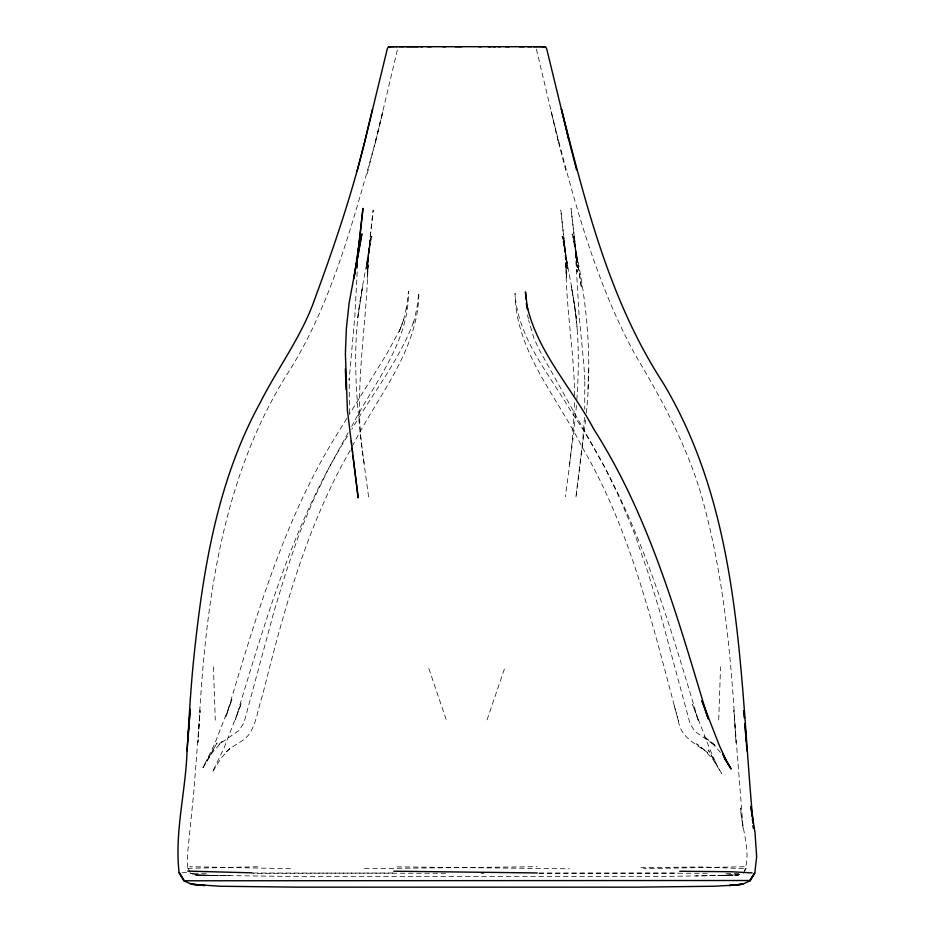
<?xml version="1.0" encoding="UTF-8"?>
<svg xmlns="http://www.w3.org/2000/svg" width="934" height="934" viewBox="0 0 934 934"><rect width="100%" height="100%" fill="white"/><g stroke="black" fill="none" stroke-linecap="round" stroke-linejoin="round"><path stroke-width="0.7" stroke-dasharray="4.67 3.5" d="M586.33 413.073C592.751 352.97 585.922 292.552 572.145 233.92L578.053 264.31L581.532 288.197L573.698 236.01L577.749 267.673L571.036 208.434L575.274 245.595L577.247 272.109L574.644 239.536L579.127 315.82L583.855 364.54L584.847 379.963L584.801 379.017L584.731 409.232M574.515 402.647L572.449 438.7L569.413 465.832M587.906 389.653L588.63 368.86M718.713 719.88L720.546 666.864M357.652 263.703L354.873 315.762L349.153 379.893L349.188 378.947L349.433 414.661M576.441 405.461L573.674 433.318L565.409 496.865M576.827 399.834C579.5 361.878 579.068 323.327 571.153 285.979L574.55 304.741L577.247 329.55M584.486 417.475L582.676 441.198L575.858 497.822L585.595 420.055M357.197 266.412L357.43 263.575M403.57 319.883L399.297 331.582L403.57 319.883L406.792 306.072L406.407 309.084L408.497 291.326C409.15 342.544 373.88 383.232 351.674 426.464M382.812 111.718L375.34 142.774L397.569 49.187M367.202 173.899L382.928 111.461M375.456 142.353C353.297 219.735 333.029 299.861 290.427 369.058C218.883 479.527 204.394 613.871 198.008 742.273L200.121 710.459L193.712 792.978L187.419 855.124L187.757 867.441L189.8 871.994M536.408 49.187L558.649 142.774L551.177 111.718M487.058 719.857L505.131 666.841M348.113 432.711L328.581 468.541L313.754 499.211L299.312 533.699L285.944 572.25L274.059 611.361L243.984 722.683L239.174 730.341L218.836 744.421L222.14 741.526L212.637 752.139L203.017 767.573L214.598 744.106L232.111 699.017L225.818 717.137C255.624 619.032 283.632 518.475 339.03 431.053L348.569 415.595M400.371 328.64L387.015 353.461L349.304 414.416M743.569 873.232C752.454 853.046 741.456 829.042 740.534 808.097L743.16 828.797L733.879 710.517L736.004 742.542C731.404 657.559 723.78 571.841 699.764 489.86C684.797 441.98 660.91 397.651 635.202 354.803C593.907 279.219 572.273 194.4 551.06 111.461M350.192 450.293C306.597 526.076 283.644 611.046 262.536 695.235C258.017 708.217 256.815 722.683 249.098 734.322C243.202 742.005 233.255 745.052 226.273 751.613L229.671 748.671L221.125 758.104L212.403 772.196L224.183 747.702L241.462 702.835L235.345 719.857C265.326 621.834 293.346 521.312 348.814 433.96M352.246 446.464C376.904 396.775 418.362 350.986 418.887 292.704L416.856 308.465L413.482 323.036L414.042 320.631C399.589 360.034 372.829 393.319 351.768 429.266M203.017 767.573L217.073 742.915L207.628 759.424M744.503 871.048L746.079 868.445L744.62 870.897M739.6 874.341L732.268 875.216L667.997 876.407L297.257 876.536L201.744 875.216L195.334 874.901L190.431 873.208L196.77 875.006L229.204 875.648L201.744 875.216M739.775 874.294L737.241 875.006L704.796 875.648M727.528 875.263L738.677 874.889L718.024 875.555M181.897 872.8L187.454 872.356M738.677 874.889L695.853 876.01M188.143 868.643L190.174 872.158L187.921 868.34L259.839 866.705M640.817 867.639L702.461 866.962L745.857 868.748M744.246 866.74L643.444 868.667M723.185 875.31L732.268 875.216M206.251 873.29L190.863 873.325L196.77 875.006L215.976 875.543M364.599 868.667L537.085 866.705M707.295 873.29L538.229 872.963M253.207 872.998L445.67 873.29M392.887 872.998L252.647 873.36M538.906 873.395L677.886 873.01M396.903 866.845L569.413 868.807M481.092 873.29L483.987 873.302M738.806 873.383L725.088 873.29M290.544 868.725L189.742 866.694M206.472 875.263L195.334 874.901L196.782 875.03M715.257 745.589L703.454 736.015L715.257 745.589L694.989 731.497L690.168 724.002L659.976 612.237L648.056 572.764L634.665 533.909L620.199 499.235L605.36 468.471L539.373 349.97L534.05 338.622L528.702 320.444M711.941 742.915L720.464 752.43M678.399 720.931C680.594 737.37 696.11 744.036 707.797 752.769L696.566 743.803L704.388 750.06L712.911 759.459L721.62 773.445L708.252 749.955L716.915 765.156L709.84 749.301L692.561 704.481L698.667 721.55C666.631 613.988 634.595 504.033 570.405 410.446C548.853 373.32 517.669 338.085 515.066 293.288C515.58 351.359 557.306 396.787 581.695 446.37C631.466 530.897 653.111 627.216 678.399 720.931L674.278 705.859L675.329 709.782M428.858 668.581L446.954 721.865M558.544 142.353L566.786 173.911M527.523 314.828L528.411 319.043M368.615 496.911C359.181 427.305 348.102 355.679 362.847 285.967L357.722 318.109L362.287 287.345L371.849 236.232L366.338 265.84L370.576 237.808L366.735 268.712L373.18 210.01L369.187 246.541L367.26 272.856L369.771 240.844L367.412 278.519L368.008 265.081C366.467 332.049 351.955 398.946 364.587 465.797M576.161 316.556L576.278 318.132L571.701 287.357L562.14 236.244L567.65 265.863L563.412 237.82L567.265 268.747L560.809 210.022L564.801 246.576L566.74 272.903L564.218 240.867L566.588 278.577L565.981 265.128C566.004 308.897 574.188 352.13 574.655 395.841M213.454 666.981L215.275 720.079"/><path stroke-width="1.4" d="M352.865 455.36L358.166 497.88L347.378 410.236L345.393 353.437L346.351 328.616L349.106 303.211L361.855 233.909L353.904 278.332M752.045 816.059L750.901 806.404L755.022 832.778L756.668 856.711L754.812 872.905L750.212 880.715L742.705 884.206L734.217 885.128L714.195 886.249L636.883 887.16L297.117 887.16L219.805 886.249L191.295 884.206L183.788 880.692L179.013 871.912C174.565 831.505 185.808 791.18 187.057 750.773C189.018 720.686 190.489 690.565 193.548 660.56C202.62 572.157 216.84 481.827 260.084 402.904C277.62 368.124 301.6 336.59 314.56 299.569C333.917 247.101 351.955 194.05 365.229 139.68L357.092 171.249M357.885 256.733L358.189 252.542M187.057 750.773L190.186 709.186L187.792 740.732M357.991 256.5L358.212 253.663M358.551 249.413L362.952 208.422L356.87 262.01M357.71 256.138L360.291 235.998L353.916 278.484M372.503 109.255L365.077 140.275L387.283 48.86L388.334 46.91L390.4 46.887L389.023 46.723M539.525 46.712L545.024 46.723L543.588 46.887L545.643 46.91L546.705 48.86L568.911 140.275L561.486 109.255M543.588 46.887L544.966 46.723M389.875 46.712L394.452 46.712M391.883 46.712L397.125 46.7M420.697 46.723L422.53 46.723M427.527 46.723L481.279 46.7M442.903 46.723L445.705 46.712M455.185 46.712L461.711 46.7M505.563 46.723L538.217 46.7M498.312 46.723L500.344 46.723M519.292 46.723L524.161 46.712M527.745 46.712L531.598 46.7M391.323 46.723L388.953 46.723L390.33 46.887M395.771 46.7L404.165 46.7M488.225 46.723L491.027 46.723M493.105 46.723L509.217 46.723M679.672 871.247L731.52 871.749L752.104 872.905M542.094 46.712L533.501 46.7M398.806 46.7L418.362 46.712M431.204 46.723L406.232 46.712M478.757 46.712L495.487 46.712M393.774 871.212L537.295 872.951M542.654 46.723L544.113 46.712M252.18 872.846L187.722 871.107M184.22 880.785L179.188 872.835L184.22 880.785L749.885 880.505M724.364 758.198L731.007 768.799L722.589 754.193M723.5 755.804L731.007 768.799M726.395 760.848L719.413 745.694L701.913 700.675L708.194 718.841C678.259 620.211 650.613 518.942 594.946 431.018L593.487 428.589C571.783 387.925 537.692 352.176 527.185 306.399L527.547 309.539L525.468 291.91L525.947 299.067M561.346 108.904C585.49 202.865 609.178 299.966 662.696 382.286C742.46 514.727 739.226 673.834 753.073 822.854M568.759 139.68L576.535 169.848M752.372 818.826L752.862 822.959M753.189 825.714L753.516 828.481L753.294 825.668M351.324 441.14L351.628 443.977M352.095 448.25L352.562 452.511M526.379 303.363L526.671 306.235M744.912 723.698L746.219 741.024M744.9 723.628L746.943 750.924M345.37 368.837L346.094 389.618M754.59 873.162L749.78 880.797L754.59 873.162M741.199 884.311L729.221 885.525L742.705 884.206L741.199 884.311M192.801 884.311L191.295 884.206L204.78 885.525L192.801 884.311M744.48 717.919L743.931 710.704L744.468 717.872"/></g></svg>
